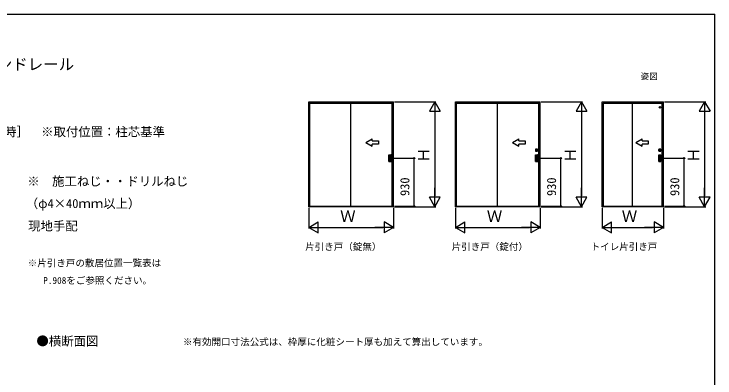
# Model space of a CAD drawing. Units: millimetres, scale not verified. Extents: x -525 to 525, y -783 to 779.
# Drawn here: x -154 to 525, y 394 to 747 of the extents above; entities that cross this region are included whole.
import ezdxf
from ezdxf.enums import TextEntityAlignment as Align

# ---------------------------------------------------------------- set-up
doc = ezdxf.new("R2010")
doc.units = ezdxf.units.MM
doc.header["$LTSCALE"] = 4
for name, color, linetype in [('0-2_USER1', 3, 'Continuous'), ('0-7_YKK_A1', 4, 'Continuous'), ('0-8_YKK_D', 6, 'Continuous'), ('0-9_YKK_ZWAK', 7, 'Continuous')]:
    doc.layers.add(name, color=color, linetype=linetype)
doc.styles.add('ＭＳ ゴシック', font='')
doc.styles.get('ＭＳ ゴシック').set_extended_font_data('MS Gothic')

msp = doc.modelspace()

# ---------------------------------------------------------------- linework, layer by layer
at = {"layer": '0-7_YKK_A1'}
for p, q in [((131.3, 661.6), (213.45, 661.6)), ((131.3, 559.95), (131.3, 661.6)), ((132.5, 661.6), (132.5, 660.1)), ((132.5, 660.4), (212.25, 660.4)), ((132.5, 660.24), (212.25, 660.24)), ((132.5, 560.15), (132.5, 660.1)), ((171.775, 660.24), (171.775, 659.1)), ((212.25, 661.6), (212.25, 660.1)), ((212.25, 560.15), (212.25, 660.1)), ((213.45, 559.95), (213.45, 661.6)), ((273.45, 661.6), (355.6, 661.6)), ((273.45, 559.95), (273.45, 661.6)), ((274.65, 661.6), (274.65, 660.1)), ((274.65, 660.4), (354.4, 660.4)), ((274.65, 660.24), (354.4, 660.24)), ((274.65, 560.15), (274.65, 660.1)), ((354.4, 661.6), (354.4, 660.1)), ((354.4, 560.15), (354.4, 660.1)), ((355.6, 559.95), (355.6, 661.6)), ((415.6, 661.6), (475, 661.6)), ((415.6, 559.95), (415.6, 661.6)), ((416.8, 661.6), (416.8, 660.1)), ((416.8, 660.4), (473.8, 660.4)), ((416.8, 660.24), (473.8, 660.24)), ((416.8, 560.15), (416.8, 660.1)), ((444.7, 660.24), (444.7, 659.1)), ((473.8, 661.6), (473.8, 660.1)), ((473.8, 560.15), (473.8, 660.1)), ((475, 559.95), (475, 661.6)), ((186.775, 622.12), (192.775, 625.585)), ((192.775, 623.62), (192.775, 625.585)), ((328.925, 622.12), (334.925, 625.585)), ((334.925, 623.62), (334.925, 625.585)), ((448.325, 622.12), (454.325, 625.585)), ((454.325, 623.62), (454.325, 625.585)), ((186.775, 622.12), (192.775, 618.656)), ((192.775, 618.656), (192.775, 620.62)), ((328.925, 622.12), (334.925, 618.656)), ((334.925, 618.656), (334.925, 620.62)), ((448.325, 622.12), (454.325, 618.656)), ((454.325, 618.656), (454.325, 620.62)), ((351.025, 615.725), (351.025, 613.675)), ((353.1, 615.75), (351.05, 615.75)), ((351.05, 613.65), (353.1, 613.65)), ((351.288, 613.938), (351.288, 615.463)), ((351.293, 613.943), (351.293, 615.458)), ((351.313, 615.488), (352.838, 615.488)), ((352.838, 613.913), (351.313, 613.913)), ((351.318, 615.483), (352.833, 615.483)), ((351.925, 613.918), (351.318, 613.918)), ((351.408, 614.805), (351.408, 614.595)), ((351.715, 614.805), (351.408, 614.805)), ((351.408, 614.595), (351.445, 614.633)), ((351.715, 614.595), (351.408, 614.595)), ((351.445, 614.768), (351.706, 614.768)), ((351.706, 614.633), (351.445, 614.633)), ((351.925, 613.93), (351.925, 613.918)), ((352.225, 613.93), (351.925, 613.93)), ((352.013, 614.488), (352.013, 614.913)), ((352.138, 614.913), (352.138, 614.488)), ((352.225, 613.918), (352.225, 613.93)), ((352.833, 613.918), (352.225, 613.918)), ((352.435, 614.805), (352.743, 614.805)), ((352.435, 614.595), (352.743, 614.595)), ((352.705, 614.768), (352.444, 614.768)), ((352.444, 614.633), (352.705, 614.633)), ((352.743, 614.595), (352.705, 614.633)), ((352.743, 614.805), (352.743, 614.595)), ((352.858, 615.458), (352.858, 613.943)), ((352.863, 615.463), (352.863, 613.938)), ((353.125, 613.675), (353.125, 615.725)), ((470.425, 615.725), (470.425, 613.675)), ((472.5, 615.75), (470.45, 615.75)), ((470.45, 613.65), (472.5, 613.65)), ((470.688, 613.938), (470.688, 615.463)), ((470.693, 613.943), (470.693, 615.458)), ((470.713, 615.488), (472.238, 615.488)), ((472.238, 613.913), (470.713, 613.913)), ((470.718, 615.483), (472.233, 615.483)), ((471.325, 613.918), (470.718, 613.918)), ((470.808, 614.805), (470.808, 614.595)), ((471.115, 614.805), (470.808, 614.805)), ((470.808, 614.595), (470.845, 614.633)), ((471.115, 614.595), (470.808, 614.595)), ((470.845, 614.768), (471.106, 614.768)), ((471.106, 614.633), (470.845, 614.633)), ((471.325, 613.93), (471.325, 613.918)), ((471.625, 613.93), (471.325, 613.93)), ((471.413, 614.488), (471.413, 614.913)), ((471.538, 614.913), (471.538, 614.488)), ((471.625, 613.918), (471.625, 613.93)), ((472.233, 613.918), (471.625, 613.918)), ((471.835, 614.805), (472.143, 614.805)), ((471.835, 614.595), (472.143, 614.595)), ((472.105, 614.768), (471.844, 614.768)), ((471.844, 614.633), (472.105, 614.633)), ((472.143, 614.595), (472.105, 614.633)), ((472.143, 614.805), (472.143, 614.595)), ((472.258, 615.458), (472.258, 613.943)), ((472.263, 615.463), (472.263, 613.938)), ((472.525, 613.675), (472.525, 615.725)), ((208.925, 603.65), (208.925, 610.05)), ((208.975, 610.1), (210.975, 610.1)), ((209.225, 609.55), (209.225, 604.15)), ((210.675, 609.6), (209.275, 609.6)), ((210.725, 604.15), (210.725, 609.55)), ((211.025, 603.65), (211.025, 610.05)), ((351.075, 603.65), (351.075, 610.05)), ((351.125, 610.1), (353.125, 610.1)), ((351.375, 609.55), (351.375, 604.15)), ((352.825, 609.6), (351.425, 609.6)), ((352.875, 604.15), (352.875, 609.55)), ((353.175, 603.65), (353.175, 610.05)), ((470.475, 603.65), (470.475, 610.05)), ((470.525, 610.1), (472.525, 610.1)), ((470.775, 609.55), (470.775, 604.15)), ((472.225, 609.6), (470.825, 609.6)), ((472.275, 604.15), (472.275, 609.55)), ((472.575, 603.65), (472.575, 610.05)), ((208.975, 603.6), (210.975, 603.6)), ((209.275, 604.1), (210.675, 604.1)), ((351.125, 603.6), (353.125, 603.6)), ((351.425, 604.1), (352.825, 604.1)), ((470.525, 603.6), (472.525, 603.6)), ((470.825, 604.1), (472.225, 604.1)), ((132.5, 559.95), (131.3, 559.95)), ((132.5, 559.95), (132.5, 560.15)), ((212.25, 560.15), (132.5, 560.15)), ((212.25, 559.95), (132.5, 559.95)), ((212.25, 559.95), (212.25, 560.15)), ((213.45, 559.95), (212.25, 559.95)), ((274.65, 559.95), (273.45, 559.95)), ((274.65, 559.95), (274.65, 560.15)), ((354.4, 560.15), (274.65, 560.15)), ((354.4, 559.95), (274.65, 559.95)), ((354.4, 559.95), (354.4, 560.15)), ((355.6, 559.95), (354.4, 559.95)), ((416.8, 559.95), (415.6, 559.95)), ((416.8, 559.95), (416.8, 560.15)), ((473.8, 560.15), (416.8, 560.15)), ((473.8, 559.95), (416.8, 559.95)), ((473.8, 559.95), (473.8, 560.15)), ((475, 559.95), (473.8, 559.95))]:
    msp.add_line(p, q, dxfattribs=at)
for points in [[(171.775, 659.1), (171.775, 560.35), (212.25, 560.35)], [(313.925, 660.24), (313.925, 560.35), (354.4, 560.35)], [(444.7, 659.1), (444.7, 560.35), (473.8, 560.35)], [(192.775, 623.62), (198.775, 623.62), (198.775, 620.62), (192.775, 620.62)], [(334.925, 623.62), (340.925, 623.62), (340.925, 620.62), (334.925, 620.62)], [(454.325, 623.62), (460.325, 623.62), (460.325, 620.62), (454.325, 620.62)], [(351.445, 614.633), (351.445, 614.768), (351.408, 614.805)], [(352.705, 614.633), (352.705, 614.768), (352.743, 614.805)], [(470.845, 614.633), (470.845, 614.768), (470.808, 614.805)], [(472.105, 614.633), (472.105, 614.768), (472.143, 614.805)]]:
    msp.add_lwpolyline(points, dxfattribs=at)
for centre, radius in [((471.775, 656.3), 0.75), ((352.075, 614.7), 0.362), ((352.075, 614.7), 0.3), ((352.075, 614.7), 0.295), ((471.475, 614.7), 0.362), ((471.475, 614.7), 0.3), ((471.475, 614.7), 0.295)]:
    msp.add_circle(centre, radius, dxfattribs=at)
for centre, radius, start, end in [((351.05, 615.725), 0.025, 90, 180), ((351.05, 613.675), 0.025, 180, 270), ((351.313, 615.463), 0.025, 90, 180), ((351.313, 613.938), 0.025, 180, 270), ((351.318, 615.458), 0.025, 90, 180), ((351.318, 613.943), 0.025, 180, 270), ((352.075, 614.7), 0.375, 163.7398, 196.2602), ((352.075, 614.913), 0.0625, 90, 180), ((352.075, 614.488), 0.0625, 180, 270), ((352.075, 614.913), 0.0625, 0, 90), ((352.075, 614.488), 0.0625, 270, 0), ((352.075, 614.7), 0.375, 343.7398, 16.2602), ((352.833, 615.458), 0.025, 0, 90), ((352.833, 613.943), 0.025, 270, 0), ((352.838, 615.463), 0.025, 0, 90), ((352.838, 613.938), 0.025, 270, 0), ((353.1, 615.725), 0.025, 0, 90), ((353.1, 613.675), 0.025, 270, 0), ((470.45, 615.725), 0.025, 90, 180), ((470.45, 613.675), 0.025, 180, 270), ((470.713, 615.463), 0.025, 90, 180), ((470.713, 613.938), 0.025, 180, 270), ((470.718, 615.458), 0.025, 90, 180), ((470.718, 613.943), 0.025, 180, 270), ((471.475, 614.7), 0.375, 163.7398, 196.2602), ((471.475, 614.913), 0.0625, 90, 180), ((471.475, 614.488), 0.0625, 180, 270), ((471.475, 614.913), 0.0625, 0, 90), ((471.475, 614.488), 0.0625, 270, 0), ((471.475, 614.7), 0.375, 343.7398, 16.2602), ((472.233, 615.458), 0.025, 0, 90), ((472.233, 613.943), 0.025, 270, 0), ((472.238, 615.463), 0.025, 0, 90), ((472.238, 613.938), 0.025, 270, 0), ((472.5, 615.725), 0.025, 0, 90), ((472.5, 613.675), 0.025, 270, 0), ((208.975, 610.05), 0.05, 90, 180), ((209.275, 609.55), 0.05, 90, 180), ((210.675, 609.55), 0.05, 360, 90), ((210.975, 610.05), 0.05, 0, 90), ((351.125, 610.05), 0.05, 90, 180), ((351.425, 609.55), 0.05, 90, 180), ((352.825, 609.55), 0.05, 360, 90), ((353.125, 610.05), 0.05, 0, 90), ((470.525, 610.05), 0.05, 90, 180), ((470.825, 609.55), 0.05, 90, 180), ((472.225, 609.55), 0.05, 360, 90), ((472.525, 610.05), 0.05, 0, 90), ((208.975, 603.65), 0.05, 180, 270), ((209.275, 604.15), 0.05, 180, 270), ((210.675, 604.15), 0.05, 270, 360), ((210.975, 603.65), 0.05, 270, 0), ((351.125, 603.65), 0.05, 180, 270), ((351.425, 604.15), 0.05, 180, 270), ((352.825, 604.15), 0.05, 270, 360), ((353.125, 603.65), 0.05, 270, 0), ((470.525, 603.65), 0.05, 180, 270), ((470.825, 604.15), 0.05, 180, 270), ((472.225, 604.15), 0.05, 270, 360), ((472.525, 603.65), 0.05, 270, 0)]:
    msp.add_arc(centre, radius, start, end, dxfattribs=at)
at = {"layer": '0-8_YKK_D'}
for p, q in [((214.45, 661.6), (254.45, 661.6)), ((253.45, 661.6), (248.2, 652.507)), ((253.45, 661.6), (258.7, 652.507)), ((253.45, 661.6), (253.45, 643.413)), ((356.6, 661.6), (396.6, 661.6)), ((395.6, 661.6), (390.35, 652.507)), ((395.6, 661.6), (400.85, 652.507)), ((395.6, 661.6), (395.6, 643.413)), ((476, 661.6), (516, 661.6)), ((515, 661.6), (509.75, 652.507)), ((515, 661.6), (520.25, 652.507)), ((515, 661.6), (515, 643.413)), ((248.2, 652.507), (258.7, 652.507)), ((390.35, 652.507), (400.85, 652.507)), ((509.75, 652.507), (520.25, 652.507)), ((253.45, 651.1), (253.45, 570.45)), ((395.6, 651.1), (395.6, 570.45)), ((515, 651.1), (515, 570.45)), ((213.528, 606.85), (234.45, 606.85)), ((233.45, 560.35), (233.45, 606.85)), ((355.678, 606.85), (376.6, 606.85)), ((375.6, 560.35), (375.6, 606.85)), ((475.078, 606.85), (496, 606.85)), ((495, 560.35), (495, 606.85)), ((253.45, 559.95), (253.45, 578.137)), ((395.6, 559.95), (395.6, 578.137)), ((515, 559.95), (515, 578.137)), ((253.45, 559.95), (248.2, 569.043)), ((258.7, 569.043), (248.2, 569.043)), ((253.45, 559.95), (258.7, 569.043)), ((395.6, 559.95), (390.35, 569.043)), ((400.85, 569.043), (390.35, 569.043)), ((395.6, 559.95), (400.85, 569.043)), ((515, 559.95), (509.75, 569.043)), ((520.25, 569.043), (509.75, 569.043)), ((515, 559.95), (520.25, 569.043)), ((131.3, 558.95), (131.3, 538.95)), ((213.45, 558.95), (213.45, 538.95)), ((214.45, 559.95), (254.45, 559.95)), ((214.475, 560.35), (234.45, 560.35)), ((273.45, 558.95), (273.45, 538.95)), ((355.6, 558.95), (355.6, 538.95)), ((356.6, 559.95), (396.6, 559.95)), ((356.625, 560.35), (376.6, 560.35)), ((415.6, 558.95), (415.6, 538.95)), ((475, 558.95), (475, 538.95)), ((476, 559.95), (516, 559.95)), ((476.025, 560.35), (496, 560.35)), ((131.3, 539.95), (140.393, 545.2)), ((140.393, 534.7), (140.393, 545.2)), ((213.45, 539.95), (204.357, 545.2)), ((204.357, 545.2), (204.357, 534.7)), ((273.45, 539.95), (282.543, 545.2)), ((282.543, 534.7), (282.543, 545.2)), ((355.6, 539.95), (346.507, 545.2)), ((346.507, 545.2), (346.507, 534.7)), ((415.6, 539.95), (424.693, 545.2)), ((424.693, 534.7), (424.693, 545.2)), ((475, 539.95), (465.907, 545.2)), ((465.907, 545.2), (465.907, 534.7)), ((131.3, 539.95), (140.393, 534.7)), ((131.3, 539.95), (149.487, 539.95)), ((141.8, 539.95), (202.95, 539.95)), ((213.45, 539.95), (195.263, 539.95)), ((213.45, 539.95), (204.357, 534.7)), ((273.45, 539.95), (282.543, 534.7)), ((273.45, 539.95), (291.637, 539.95)), ((283.95, 539.95), (345.1, 539.95)), ((355.6, 539.95), (337.413, 539.95)), ((355.6, 539.95), (346.507, 534.7)), ((415.6, 539.95), (424.693, 534.7)), ((415.6, 539.95), (433.787, 539.95)), ((426.1, 539.95), (464.5, 539.95)), ((475, 539.95), (456.813, 539.95)), ((475, 539.95), (465.907, 534.7))]:
    msp.add_line(p, q, dxfattribs=at)
for centre in [(233.45, 606.85), (375.6, 606.85), (495, 606.85), (233.45, 560.35), (375.6, 560.35), (495, 560.35)]:
    msp.add_circle(centre, 0.637, dxfattribs=at)
at = {"layer": '0-9_YKK_ZWAK'}
msp.add_line((-525, 746.6), (525, 746.6), dxfattribs=at)
msp.add_lwpolyline([(-525, -783.4), (525, -783.4), (525, 746.6)], dxfattribs=at)

# ---------------------------------------------------------------- texts
at = {"layer": '0-2_USER1', "style": 'ＭＳ ゴシック'}
for s, height, p in [('■片引き戸・トイレ片引き戸\u3000集合住宅\u3000ラウンドレール', 11, (-486.153, 689.055)), ('姿図', 5.865, (453, 681.6)), ('［床先貼 埋込敷居（アルミ）使用時］  ※取付位置：柱芯基準', 8.798, (-350, 625.509)), ('※\u3000施工ねじ・・ドリルねじ', 8.798, (-141.435, 577.589)), ('（φ4×40ｍｍ以上）\u3000', 8.798, (-142.935, 556.021)), ('現地手配', 8.798, (-140.617, 534.248)), ('片引き戸（錠無）', 6.598, (127.818, 515.895)), ('片引き戸（錠付）', 6.598, (269.818, 515.895)), ('トイレ片引き戸', 6.598, (404.5, 515.947)), ('※片引き戸の敷居位置一覧表は', 6.598, (-141.026, 500.106)), ('\u3000 P.908をご参照ください。', 6.598, (-139.799, 483.214)), ('●横断面図', 8.798, (-132.636, 422.785)), ('※有効開口寸法公式は、枠厚に化粧シート厚も加えて算出しています。', 6.598, (9.393, 423.725))]:
    msp.add_text(s, height=height, dxfattribs=at).set_placement(p, align=Align.BOTTOM_LEFT)
at = {"layer": '0-8_YKK_D', "style": 'ＭＳ ゴシック'}
for s, height, p in [('Ｈ', 11, (251.45, 602.423)), ('Ｈ', 11, (393.6, 602.423)), ('Ｈ', 11, (513, 602.423)), ('930', 8.798, (231.45, 570.339)), ('930', 8.798, (373.6, 570.339)), ('930', 8.798, (493, 570.339))]:
    msp.add_text(s, height=height, rotation=90, dxfattribs=at).set_placement(p, align=Align.BOTTOM_LEFT)
for p in [(161.722, 541.95), (303.872, 541.95), (434.647, 541.95)]:
    msp.add_text('Ｗ', height=11, dxfattribs=at).set_placement(p, align=Align.BOTTOM_LEFT)

doc.saveas('drawing.dxf')
